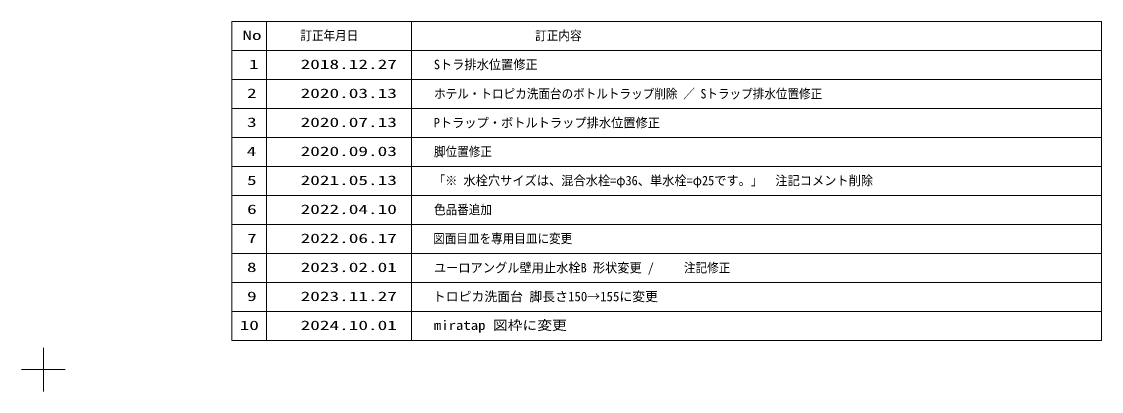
# Model space of a CAD drawing. Units: millimetres, scale not verified. Extents: x -6062 to 6062, y -3045 to 3045.
# Drawn here: x 2338 to 6062, y -3045 to -1770 of the extents above; entities that cross this region are included whole.
import ezdxf
from ezdxf.enums import TextEntityAlignment as Align

# ---------------------------------------------------------------- set-up
doc = ezdxf.new("R2010")
doc.units = ezdxf.units.MM
doc.header["$LTSCALE"] = 20
doc.layers.add('0-0_1図面枠', color=7, linetype='Continuous', lineweight=9)
doc.styles.add('ＭＳ ゴシック', font='')
doc.styles.get('ＭＳ ゴシック').set_extended_font_data('MS Gothic')

# ---------------------------------------------------------------- blocks, each defined once
blk = doc.blocks.new('グループ')
at = {"layer": '0-0_1図面枠'}
for p, q in [((84000, -57900), (84000, -60900)), ((85500, -59400), (82500, -59400))]:
    blk.add_line(p, q, dxfattribs=at)
blk = doc.blocks.new('グループ-1')
at = {"layer": '0-0_1図面枠'}
for p, q in [((99400, -35400), (99400, -57400)), ((109400, -35400), (109400, -57400)), ((97000, -37400), (157000, -37400)), ((97000, -39400), (157000, -39400)), ((97000, -41400), (157000, -41400)), ((97000, -43400), (157000, -43400)), ((97000, -45400), (157000, -45400)), ((97000, -47400), (157000, -47400)), ((97000, -49400), (157000, -49400)), ((97000, -51400), (157000, -51400)), ((97000, -53400), (157000, -53400)), ((97000, -55400), (157000, -55400))]:
    blk.add_line(p, q, dxfattribs=at)
blk.add_lwpolyline([(97000, -35400), (157000, -35400), (157000, -57400), (97000, -57400)], close=True, dxfattribs=at)
blk = doc.blocks.new('図面枠')
at = {"layer": '0-0_1図面枠'}
for name in ['グループ', 'グループ-1']:
    blk.add_blockref(name, (0, 0), dxfattribs=at)
at = {"layer": '0-0_1図面枠', "style": 'ＭＳ ゴシック'}
for s, width, p in [('No', 1.5, (97731, -36863.4)), ('訂正年月日', 0.9, (101734.4, -36876.6)), ('訂正内容', 0.9, (117934.4, -36878.7)), ('1', 1.5, (98186.7, -38865.1)), ('2', 1.5, (98052.1, -40863.4)), ('3', 1.5, (98052.1, -42863.4)), ('4', 1.5, (98032.5, -44863.4)), ('5', 1.5, (98052.1, -46863.4)), ('6', 1.5, (98056.2, -48863.4)), ('7', 1.5, (98063.6, -50863.4)), ('8', 1.5, (98048.1, -52863.4)), ('9', 1.5, (98056.2, -54863.4)), ('10', 1.5, (97544.7, -56865.1))]:
    blk.add_text(s, height=650.9, dxfattribs=dict(at, width=width)).set_placement(p, align=Align.BOTTOM_LEFT)

msp = doc.modelspace()

# ---------------------------------------------------------------- block references
at = {"layer": '0-0_1図面枠', "xscale": 0.05, "yscale": 0.05}
msp.add_blockref('図面枠', (-1787.5, 0), dxfattribs=at)

# ---------------------------------------------------------------- texts
at = {"layer": '0-0_1図面枠', "style": 'ＭＳ ゴシック'}
for s, width, p in [('Sトラ排水位置修正', 0.95, (3759.62, -1943.83)), ('2018.12.27', 1.5, (3300, -1943.26)), ('2020.03.13', 1.5, (3300, -2043.26)), ('ホテル・トロピカ', 0.9, (3760.4, -2044.69)), ('洗面台のボトルトラップ削除 ／ Sトラップ排水位置修正', 0.9, (4080.43, -2044.69)), ('2020.07.13', 1.5, (3300, -2143.26)), ('Pトラップ・ボトルトラップ排水位置修正', 0.95, (3759.42, -2144.69)), ('脚位置修正', 0.9, (3760.2, -2244.22)), ('2020.09.03', 1.5, (3300, -2243.26)), ('2021.05.13', 1.5, (3300, -2343.26)), ('「※ 水栓穴サイズは、混合水栓=φ36、単水栓=φ25です。」\u3000注記コメント削除', 0.95, (3756.34, -2344.03)), ('2022.04.10', 1.5, (3300, -2443.26)), ('色品番追加', 0.9, (3760.2, -2444.22)), ('2022.06.17', 1.5, (3300, -2543.26)), ('図面目皿を専用目皿に変更', 0.9, (3757.49, -2543.83)), ('2023.02.01', 1.5, (3300, -2643.26)), ('ユーロアングル壁用止水栓B 形状変更 /', 0.95, (3759.79, -2644.71)), ('注記修正', 0.9, (4622.4, -2644.71)), ('2023.11.27', 1.5, (3300, -2743.26)), ('2024.10.01', 1.5, (3300, -2843.26)), ('miratap 図枠に変更', 1.15, (3759.62, -2842.97))]:
    msp.add_text(s, height=32.55, dxfattribs=dict(at, width=width)).set_placement(p, align=Align.BOTTOM_LEFT)
msp.add_text('トロピカ洗面台 脚長さ150→155に変更', height=32.55, dxfattribs=at).set_placement((3756.34, -2743.85), align=Align.BOTTOM_LEFT)

doc.saveas('drawing.dxf')
